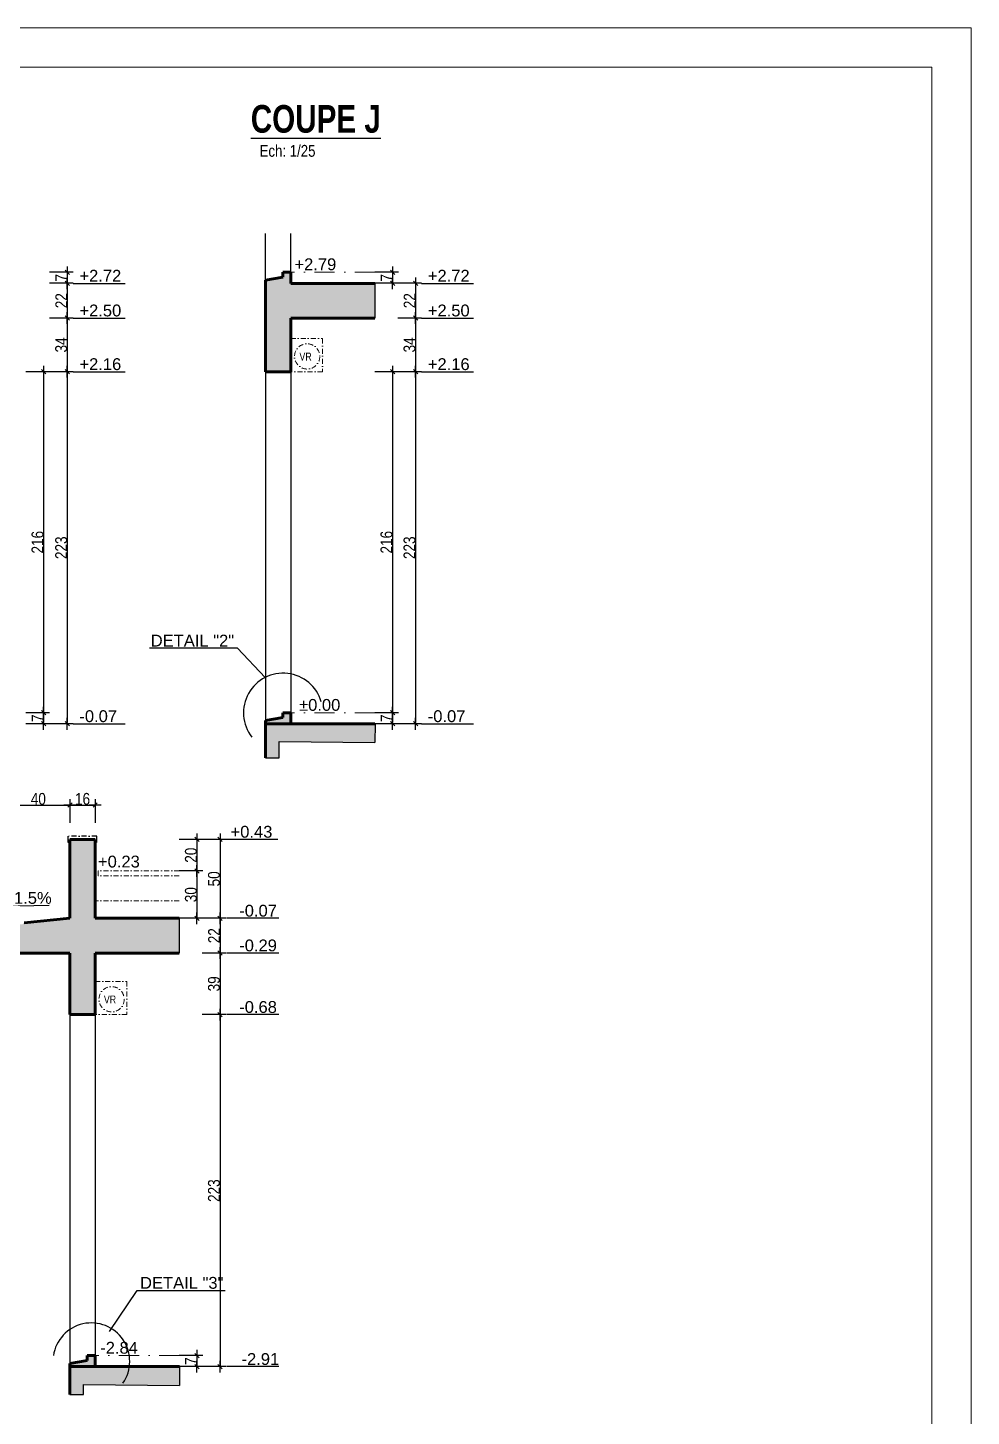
# Model space of a CAD drawing. Header units: centimetres. Extents: x 26018 to 82487, y -36363 to -12761.
# Drawn here: x 71639 to 72835, y -20586 to -18827 of the extents above; entities that cross this region are included whole.
import ezdxf
from ezdxf.enums import TextEntityAlignment as Align

# ---------------------------------------------------------------- set-up
doc = ezdxf.new("R2010")
doc.units = ezdxf.units.CM
doc.header["$LTSCALE"] = 0.5
doc.linetypes.add('TIRETPT2', pattern=[12.7, 6.35, -3.175, 0, -3.175])
doc.linetypes.add('TIRETPTX2', pattern=[50.8, 25.4, -12.7, 0, -12.7])
doc.layers.get('DEFPOINTS').update_dxf_attribs({"linetype": 'CONTINUOUS'})
for name, color, linetype, lineweight in [('01_Cad_1_', 5, 'CONTINUOUS', 9), ('01_murs_coup', 5, 'CONTINUOUS', 60), ('01_tram_axes', 2, 'TIRETPTX2', 9)]:
    doc.layers.add(name, color=color, linetype=linetype, lineweight=lineweight)
for name, color, linetype in [('01_cote_gen', 4, 'CONTINUOUS'), ('01_linteaux', 2, 'CONTINUOUS'), ('01_poch_BN', 9, 'CONTINUOUS'), ('01_texte', 230, 'CONTINUOUS'), ('AA_COTES', 2, 'CONTINUOUS')]:
    doc.layers.add(name, color=color, linetype=linetype)
doc.styles.add('ARIAL', font='arial.ttf')
doc.styles.add('impact', font='impact.ttf')
doc.styles.add('MATTE_TXT', font='arial.ttf')
doc.styles.add('STYLE2', font='ARIALN.TTF')
doc.dimstyles.new('JB25', dxfattribs={"dimscale": 0.1, "dimtxt": 150, "dimasz": 15, "dimexe": 0.1, "dimexo": 0.1, "dimgap": 0.09, "dimtad": 1, "dimdec": 1, "dimlfac": 0.5, "dimdsep": 46, "dimtxsty": 'STYLE2', "dimblk1": 'BOND_G', "dimblk2": 'BOND_D', "dimsah": 1, "dimcen": 1.5, "dimdle": 0.01, "dimse1": 1, "dimse2": 1, "dimclrd": 4, "dimclre": 2, "dimclrt": 6, "dimazin": 2, "dimtfac": 2.333333, "dimtdec": 1, "dimtix": 1, "dimtmove": 2, "dimatfit": 3, "dimldrblk": 'BOND_G', "dimfxl": 1, "dimtolj": 1, "dimtzin": 0, "dimarcsym": 0})

# ---------------------------------------------------------------- blocks, each defined once
blk = doc.blocks.new('BOND_G')
at = {"layer": 'AA_COTES', "color": 0}
for p, q in [((0, -5), (0, 15)), ((5, 0), (-5, 0)), ((1.8, 1.8), (-1.8, -1.8))]:
    blk.add_line(p, q, dxfattribs=at)
blk = doc.blocks.new('BOND_D')
at = {"layer": 'AA_COTES', "color": 0}
for p, q in [((5, 0), (-5, 0)), ((-1.8, -1.8), (1.8, 1.8)), ((0, 5), (0, -15))]:
    blk.add_line(p, q, dxfattribs=at)
blk = doc.blocks.new('*D5836')
at = {"layer": '01_cote_gen', "color": 4, "lineweight": -2, "transparency": 16777216}
blk.add_line((71659.1, -19264.2), (71659.1, -19693.2), dxfattribs=at)
at = {"layer": 'DEFPOINTS', "color": 0}
for p in [(71635.3, -19262.7), (71635.3, -19694.7), (71659.1, -19694.7)]:
    blk.add_point(p, dxfattribs=at)
at = {"layer": '01_cote_gen', "color": 4, "lineweight": -2, "transparency": 16777216, "xscale": 1.5, "yscale": 1.5, "zscale": 1.5}
for name, p, rotation in [('BOND_G', (71659.1, -19262.7), 90), ('BOND_D', (71659.1, -19694.7), 270)]:
    blk.add_blockref(name, p, dxfattribs=dict(at, rotation=rotation))
at = {"layer": '01_cote_gen', "color": 6, "transparency": 16777216, "insert": (71651.4, -19478.7), "char_height": 15, "attachment_point": 5, "rotation": 90, "style": 'STYLE2'}
blk.add_mtext('\\A1;216', dxfattribs=at)
blk = doc.blocks.new('*D5837')
at = {"layer": '01_cote_gen', "color": 4, "lineweight": -2, "transparency": 16777216}
blk.add_line((71659.1, -19696.2), (71659.1, -19707.2), dxfattribs=at)
at = {"layer": 'DEFPOINTS', "color": 0}
for p in [(71636.6, -19694.7), (71613.2, -19708.7), (71659.1, -19708.7)]:
    blk.add_point(p, dxfattribs=at)
at = {"layer": '01_cote_gen', "color": 4, "lineweight": -2, "transparency": 16777216, "xscale": 1.5, "yscale": 1.5, "zscale": 1.5}
for name, p, rotation in [('BOND_G', (71659.1, -19694.7), 90), ('BOND_D', (71659.1, -19708.7), 270)]:
    blk.add_blockref(name, p, dxfattribs=dict(at, rotation=rotation))
at = {"layer": '01_cote_gen', "color": 6, "transparency": 16777216, "insert": (71651.6, -19701.7), "char_height": 15, "attachment_point": 5, "rotation": 90, "style": 'STYLE2'}
blk.add_mtext('\\A1;7', dxfattribs=at)
blk = doc.blocks.new('*D5838')
at = {"layer": '01_cote_gen', "color": 4, "lineweight": -2, "transparency": 16777216}
blk.add_line((71689, -19196.2), (71689, -19261.2), dxfattribs=at)
at = {"layer": 'DEFPOINTS', "color": 0}
for p in [(71642.7, -19194.7), (71666.5, -19262.7), (71689, -19262.7)]:
    blk.add_point(p, dxfattribs=at)
at = {"layer": '01_cote_gen', "color": 4, "lineweight": -2, "transparency": 16777216, "xscale": 1.5, "yscale": 1.5, "zscale": 1.5}
for name, p, rotation in [('BOND_G', (71689, -19194.7), 90), ('BOND_D', (71689, -19262.7), 270)]:
    blk.add_blockref(name, p, dxfattribs=dict(at, rotation=rotation))
at = {"layer": '01_cote_gen', "color": 6, "transparency": 16777216, "insert": (71681.4, -19228.7), "char_height": 15, "attachment_point": 5, "rotation": 90, "style": 'STYLE2'}
blk.add_mtext('\\A1;34', dxfattribs=at)
blk = doc.blocks.new('*D5839')
at = {"layer": '01_cote_gen', "color": 4, "lineweight": -2, "transparency": 16777216}
blk.add_line((71689, -19152.2), (71689, -19193.2), dxfattribs=at)
at = {"layer": 'DEFPOINTS', "color": 0}
for p in [(71642.7, -19150.7), (71642.7, -19194.7), (71689, -19194.7)]:
    blk.add_point(p, dxfattribs=at)
at = {"layer": '01_cote_gen', "color": 4, "lineweight": -2, "transparency": 16777216, "xscale": 1.5, "yscale": 1.5, "zscale": 1.5}
for name, p, rotation in [('BOND_G', (71689, -19150.7), 90), ('BOND_D', (71689, -19194.7), 270)]:
    blk.add_blockref(name, p, dxfattribs=dict(at, rotation=rotation))
at = {"layer": '01_cote_gen', "color": 6, "transparency": 16777216, "insert": (71681.5, -19172.7), "char_height": 15, "attachment_point": 5, "rotation": 90, "style": 'STYLE2'}
blk.add_mtext('\\A1;22', dxfattribs=at)
blk = doc.blocks.new('*D5840')
at = {"layer": '01_cote_gen', "color": 4, "lineweight": -2, "transparency": 16777216}
blk.add_line((71689, -19264.2), (71689, -19707.2), dxfattribs=at)
at = {"layer": 'DEFPOINTS', "color": 0}
for p in [(71681.5, -19262.7), (71666.6, -19708.7), (71689, -19708.7)]:
    blk.add_point(p, dxfattribs=at)
at = {"layer": '01_cote_gen', "color": 4, "lineweight": -2, "transparency": 16777216, "xscale": 1.5, "yscale": 1.5, "zscale": 1.5}
for name, p, rotation in [('BOND_G', (71689, -19262.7), 90), ('BOND_D', (71689, -19708.7), 270)]:
    blk.add_blockref(name, p, dxfattribs=dict(at, rotation=rotation))
at = {"layer": '01_cote_gen', "color": 6, "transparency": 16777216, "insert": (71681.4, -19485.7), "char_height": 15, "attachment_point": 5, "rotation": 90, "style": 'STYLE2'}
blk.add_mtext('\\A1;223', dxfattribs=at)
blk = doc.blocks.new('*D5841')
at = {"layer": '01_cote_gen', "color": 4, "lineweight": -2, "transparency": 16777216}
blk.add_line((71689, -19138.2), (71689, -19149.2), dxfattribs=at)
at = {"layer": 'DEFPOINTS', "color": 0}
for p in [(71604.8, -19136.7), (71604.8, -19150.7), (71689, -19150.7)]:
    blk.add_point(p, dxfattribs=at)
at = {"layer": '01_cote_gen', "color": 4, "lineweight": -2, "transparency": 16777216, "xscale": 1.5, "yscale": 1.5, "zscale": 1.5}
for name, p, rotation in [('BOND_G', (71689, -19136.7), 90), ('BOND_D', (71689, -19150.7), 270)]:
    blk.add_blockref(name, p, dxfattribs=dict(at, rotation=rotation))
at = {"layer": '01_cote_gen', "color": 6, "transparency": 16777216, "insert": (71681.5, -19143.7), "char_height": 15, "attachment_point": 5, "rotation": 90, "style": 'STYLE2'}
blk.add_mtext('\\A1;7', dxfattribs=at)
blk = doc.blocks.new('*D5842')
at = {"layer": '01_cote_gen', "color": 4, "lineweight": -2, "transparency": 16777216}
blk.add_line((72130.5, -19152.2), (72130.5, -19193.2), dxfattribs=at)
at = {"layer": 'DEFPOINTS', "color": 0}
for p in [(72139, -19150.7), (72078.7, -19194.7), (72130.5, -19194.7)]:
    blk.add_point(p, dxfattribs=at)
at = {"layer": '01_cote_gen', "color": 4, "lineweight": -2, "transparency": 16777216, "xscale": 1.5, "yscale": 1.5, "zscale": 1.5}
for name, p, rotation in [('BOND_G', (72130.5, -19150.7), 90), ('BOND_D', (72130.5, -19194.7), 270)]:
    blk.add_blockref(name, p, dxfattribs=dict(at, rotation=rotation))
at = {"layer": '01_cote_gen', "color": 6, "transparency": 16777216, "insert": (72122.9, -19172.7), "char_height": 15, "attachment_point": 5, "rotation": 90, "style": 'STYLE2'}
blk.add_mtext('\\A1;22', dxfattribs=at)
blk = doc.blocks.new('*D5843')
at = {"layer": '01_cote_gen', "color": 4, "lineweight": -2, "transparency": 16777216}
blk.add_line((72130.5, -19196.2), (72130.5, -19261.2), dxfattribs=at)
at = {"layer": 'DEFPOINTS', "color": 0}
for p in [(72108, -19194.7), (71956.2, -19262.7), (72130.5, -19262.7)]:
    blk.add_point(p, dxfattribs=at)
at = {"layer": '01_cote_gen', "color": 4, "lineweight": -2, "transparency": 16777216, "xscale": 1.5, "yscale": 1.5, "zscale": 1.5}
for name, p, rotation in [('BOND_G', (72130.5, -19194.7), 90), ('BOND_D', (72130.5, -19262.7), 270)]:
    blk.add_blockref(name, p, dxfattribs=dict(at, rotation=rotation))
at = {"layer": '01_cote_gen', "color": 6, "transparency": 16777216, "insert": (72122.8, -19228.7), "char_height": 15, "attachment_point": 5, "rotation": 90, "style": 'STYLE2'}
blk.add_mtext('\\A1;34', dxfattribs=at)
blk = doc.blocks.new('*D5844')
at = {"layer": '01_cote_gen', "color": 4, "lineweight": -2, "transparency": 16777216}
blk.add_line((72101.3, -19264.2), (72101.3, -19693.2), dxfattribs=at)
at = {"layer": 'DEFPOINTS', "color": 0}
for p in [(71956.2, -19262.7), (71972.2, -19694.7), (72101.3, -19694.7)]:
    blk.add_point(p, dxfattribs=at)
at = {"layer": '01_cote_gen', "color": 4, "lineweight": -2, "transparency": 16777216, "xscale": 1.5, "yscale": 1.5, "zscale": 1.5}
for name, p, rotation in [('BOND_G', (72101.3, -19262.7), 90), ('BOND_D', (72101.3, -19694.7), 270)]:
    blk.add_blockref(name, p, dxfattribs=dict(at, rotation=rotation))
at = {"layer": '01_cote_gen', "color": 6, "transparency": 16777216, "insert": (72093.6, -19478.7), "char_height": 15, "attachment_point": 5, "rotation": 90, "style": 'STYLE2'}
blk.add_mtext('\\A1;216', dxfattribs=at)
blk = doc.blocks.new('*D5845')
at = {"layer": '01_cote_gen', "color": 4, "lineweight": -2, "transparency": 16777216}
blk.add_line((72101.3, -19696.2), (72101.3, -19707.2), dxfattribs=at)
at = {"layer": 'DEFPOINTS', "color": 0}
for p in [(72064.3, -19694.7), (72064.3, -19708.7), (72101.3, -19708.7)]:
    blk.add_point(p, dxfattribs=at)
at = {"layer": '01_cote_gen', "color": 4, "lineweight": -2, "transparency": 16777216, "xscale": 1.5, "yscale": 1.5, "zscale": 1.5}
for name, p, rotation in [('BOND_G', (72101.3, -19694.7), 90), ('BOND_D', (72101.3, -19708.7), 270)]:
    blk.add_blockref(name, p, dxfattribs=dict(at, rotation=rotation))
at = {"layer": '01_cote_gen', "color": 6, "transparency": 16777216, "insert": (72093.7, -19701.7), "char_height": 15, "attachment_point": 5, "rotation": 90, "style": 'STYLE2'}
blk.add_mtext('\\A1;7', dxfattribs=at)
blk = doc.blocks.new('*D5846')
at = {"layer": '01_cote_gen', "color": 4, "lineweight": -2, "transparency": 16777216}
blk.add_line((72101.3, -19138.2), (72101.3, -19149.2), dxfattribs=at)
at = {"layer": 'DEFPOINTS', "color": 0}
for p in [(72078.7, -19136.7), (72078.7, -19150.7), (72101.3, -19150.7)]:
    blk.add_point(p, dxfattribs=at)
at = {"layer": '01_cote_gen', "color": 4, "lineweight": -2, "transparency": 16777216, "xscale": 1.5, "yscale": 1.5, "zscale": 1.5}
for name, p, rotation in [('BOND_G', (72101.3, -19136.7), 90), ('BOND_D', (72101.3, -19150.7), 270)]:
    blk.add_blockref(name, p, dxfattribs=dict(at, rotation=rotation))
at = {"layer": '01_cote_gen', "color": 6, "transparency": 16777216, "insert": (72093.7, -19143.7), "char_height": 15, "attachment_point": 5, "rotation": 90, "style": 'STYLE2'}
blk.add_mtext('\\A1;7', dxfattribs=at)
blk = doc.blocks.new('*D5847')
at = {"layer": '01_cote_gen', "color": 4, "lineweight": -2, "transparency": 16777216}
blk.add_line((72130.5, -19264.2), (72130.5, -19707.2), dxfattribs=at)
at = {"layer": 'DEFPOINTS', "color": 0}
for p in [(72108.8, -19262.7), (72108.8, -19708.7), (72130.5, -19708.7)]:
    blk.add_point(p, dxfattribs=at)
at = {"layer": '01_cote_gen', "color": 4, "lineweight": -2, "transparency": 16777216, "xscale": 1.5, "yscale": 1.5, "zscale": 1.5}
for name, p, rotation in [('BOND_G', (72130.5, -19262.7), 90), ('BOND_D', (72130.5, -19708.7), 270)]:
    blk.add_blockref(name, p, dxfattribs=dict(at, rotation=rotation))
at = {"layer": '01_cote_gen', "color": 6, "transparency": 16777216, "insert": (72122.8, -19485.7), "char_height": 15, "attachment_point": 5, "rotation": 90, "style": 'STYLE2'}
blk.add_mtext('\\A1;223', dxfattribs=at)
blk = doc.blocks.new('*D5880')
at = {"layer": '01_cote_gen', "color": 4, "lineweight": -2, "transparency": 16777216}
blk.add_line((71882.7, -19956.7), (71882.7, -19997.7), dxfattribs=at)
at = {"layer": 'DEFPOINTS', "color": 0}
for p in [(71891.2, -19955.2), (71830.9, -19999.2), (71882.7, -19999.2)]:
    blk.add_point(p, dxfattribs=at)
at = {"layer": '01_cote_gen', "color": 4, "lineweight": -2, "transparency": 16777216, "xscale": 1.5, "yscale": 1.5, "zscale": 1.5}
for name, p, rotation in [('BOND_G', (71882.7, -19955.2), 90), ('BOND_D', (71882.7, -19999.2), 270)]:
    blk.add_blockref(name, p, dxfattribs=dict(at, rotation=rotation))
at = {"layer": '01_cote_gen', "color": 6, "transparency": 16777216, "insert": (71875.1, -19977.2), "char_height": 15, "attachment_point": 5, "rotation": 90, "style": 'STYLE2'}
blk.add_mtext('\\A1;22', dxfattribs=at)
blk = doc.blocks.new('*D5881')
at = {"layer": '01_cote_gen', "color": 4, "lineweight": -2, "transparency": 16777216}
blk.add_line((71882.7, -20000.7), (71882.7, -20075.7), dxfattribs=at)
at = {"layer": 'DEFPOINTS', "color": 0}
for p in [(71860.2, -19999.2), (71708.4, -20077.2), (71882.7, -20077.2)]:
    blk.add_point(p, dxfattribs=at)
at = {"layer": '01_cote_gen', "color": 4, "lineweight": -2, "transparency": 16777216, "xscale": 1.5, "yscale": 1.5, "zscale": 1.5}
for name, p, rotation in [('BOND_G', (71882.7, -19999.2), 90), ('BOND_D', (71882.7, -20077.2), 270)]:
    blk.add_blockref(name, p, dxfattribs=dict(at, rotation=rotation))
at = {"layer": '01_cote_gen', "color": 6, "transparency": 16777216, "insert": (71875, -20038.2), "char_height": 15, "attachment_point": 5, "rotation": 90, "style": 'STYLE2'}
blk.add_mtext('\\A1;39', dxfattribs=at)
blk = doc.blocks.new('*D5882')
at = {"layer": '01_cote_gen', "color": 4, "lineweight": -2, "transparency": 16777216}
blk.add_line((71882.7, -20078.7), (71882.7, -20521.7), dxfattribs=at)
at = {"layer": 'DEFPOINTS', "color": 0}
for p in [(71708.4, -20077.2), (71806.2, -20523.2), (71882.7, -20523.2)]:
    blk.add_point(p, dxfattribs=at)
at = {"layer": '01_cote_gen', "color": 4, "lineweight": -2, "transparency": 16777216, "xscale": 1.5, "yscale": 1.5, "zscale": 1.5}
for name, p, rotation in [('BOND_G', (71882.7, -20077.2), 90), ('BOND_D', (71882.7, -20523.2), 270)]:
    blk.add_blockref(name, p, dxfattribs=dict(at, rotation=rotation))
at = {"layer": '01_cote_gen', "color": 6, "transparency": 16777216, "insert": (71875, -20300.2), "char_height": 15, "attachment_point": 5, "rotation": 90, "style": 'STYLE2'}
blk.add_mtext('\\A1;223', dxfattribs=at)
blk = doc.blocks.new('*D5883')
at = {"layer": '01_cote_gen', "color": 4, "lineweight": -2, "transparency": 16777216}
blk.add_line((71853.4, -20510.7), (71853.4, -20521.7), dxfattribs=at)
at = {"layer": 'DEFPOINTS', "color": 0}
for p in [(71816.5, -20509.2), (71816.5, -20523.2), (71853.4, -20523.2)]:
    blk.add_point(p, dxfattribs=at)
at = {"layer": '01_cote_gen', "color": 4, "lineweight": -2, "transparency": 16777216, "xscale": 1.5, "yscale": 1.5, "zscale": 1.5}
for name, p, rotation in [('BOND_G', (71853.4, -20509.2), 90), ('BOND_D', (71853.4, -20523.2), 270)]:
    blk.add_blockref(name, p, dxfattribs=dict(at, rotation=rotation))
at = {"layer": '01_cote_gen', "color": 6, "transparency": 16777216, "insert": (71845.9, -20516.2), "char_height": 15, "attachment_point": 5, "rotation": 90, "style": 'STYLE2'}
blk.add_mtext('\\A1;7', dxfattribs=at)
blk = doc.blocks.new('*D5884')
at = {"layer": '01_cote_gen', "color": 4, "lineweight": -2, "transparency": 16777216}
blk.add_line((71853.4, -19896.7), (71853.4, -19953.7), dxfattribs=at)
at = {"layer": 'DEFPOINTS', "color": 0}
for p in [(71851.4, -19895.2), (71851.4, -19955.2), (71853.4, -19955.2)]:
    blk.add_point(p, dxfattribs=at)
at = {"layer": '01_cote_gen', "color": 4, "lineweight": -2, "transparency": 16777216, "xscale": 1.5, "yscale": 1.5, "zscale": 1.5}
for name, p, rotation in [('BOND_G', (71853.4, -19895.2), 90), ('BOND_D', (71853.4, -19955.2), 270)]:
    blk.add_blockref(name, p, dxfattribs=dict(at, rotation=rotation))
at = {"layer": '01_cote_gen', "color": 6, "transparency": 16777216, "insert": (71845.8, -19925.2), "char_height": 15, "attachment_point": 5, "rotation": 90, "style": 'STYLE2'}
blk.add_mtext('\\A1;30', dxfattribs=at)
blk = doc.blocks.new('*D5885')
at = {"layer": '01_cote_gen', "color": 4, "lineweight": -2, "transparency": 16777216}
blk.add_line((71882.7, -19856.7), (71882.7, -19953.7), dxfattribs=at)
at = {"layer": 'DEFPOINTS', "color": 0}
for p in [(71714.2, -19855.2), (71860.2, -19955.2), (71882.7, -19955.2)]:
    blk.add_point(p, dxfattribs=at)
at = {"layer": '01_cote_gen', "color": 4, "lineweight": -2, "transparency": 16777216, "xscale": 1.5, "yscale": 1.5, "zscale": 1.5}
for name, p, rotation in [('BOND_G', (71882.7, -19855.2), 90), ('BOND_D', (71882.7, -19955.2), 270)]:
    blk.add_blockref(name, p, dxfattribs=dict(at, rotation=rotation))
at = {"layer": '01_cote_gen', "color": 6, "transparency": 16777216, "insert": (71875, -19905.2), "char_height": 15, "attachment_point": 5, "rotation": 90, "style": 'STYLE2'}
blk.add_mtext('\\A1;50', dxfattribs=at)
blk = doc.blocks.new('*D5886')
at = {"layer": '01_cote_gen', "color": 4, "lineweight": -2, "transparency": 16777216}
blk.add_line((71853.4, -19856.7), (71853.4, -19893.7), dxfattribs=at)
at = {"layer": 'DEFPOINTS', "color": 0}
for p in [(71708.4, -19855.2), (71841.3, -19895.2), (71853.4, -19895.2)]:
    blk.add_point(p, dxfattribs=at)
at = {"layer": '01_cote_gen', "color": 4, "lineweight": -2, "transparency": 16777216, "xscale": 1.5, "yscale": 1.5, "zscale": 1.5}
for name, p, rotation in [('BOND_G', (71853.4, -19855.2), 90), ('BOND_D', (71853.4, -19895.2), 270)]:
    blk.add_blockref(name, p, dxfattribs=dict(at, rotation=rotation))
at = {"layer": '01_cote_gen', "color": 6, "transparency": 16777216, "insert": (71845.8, -19875.2), "char_height": 15, "attachment_point": 5, "rotation": 90, "style": 'STYLE2'}
blk.add_mtext('\\A1;20', dxfattribs=at)
blk = doc.blocks.new('*D5887')
at = {"layer": '01_murs_coup', "color": 4, "lineweight": -2, "transparency": 16777216}
blk.add_line((71528.3, -19997.7), (71528.3, -19956.7), dxfattribs=at)
at = {"layer": 'DEFPOINTS', "color": 0}
for p in [(71528.3, -19955.2), (71713.6, -19955.2), (71633.6, -19999.2)]:
    blk.add_point(p, dxfattribs=at)
at = {"layer": '01_murs_coup', "color": 4, "lineweight": -2, "transparency": 16777216, "xscale": 1.5, "yscale": 1.5, "zscale": 1.5}
for name, p, rotation in [('BOND_D', (71528.3, -19955.2), 90), ('BOND_G', (71528.3, -19999.2), 270)]:
    blk.add_blockref(name, p, dxfattribs=dict(at, rotation=rotation))
at = {"layer": '01_murs_coup', "color": 6, "transparency": 16777216, "insert": (71520.8, -19977.2), "char_height": 15, "attachment_point": 5, "rotation": 90, "style": 'STYLE2'}
blk.add_mtext('\\A1;22', dxfattribs=at)
blk = doc.blocks.new('*D5889')
at = {"layer": '01_cote_gen', "color": 4, "lineweight": -2, "transparency": 16777216}
blk.add_line((71693.9, -19811.7), (71722.9, -19811.7), dxfattribs=at)
at = {"layer": 'DEFPOINTS', "color": 0}
for p in [(71724.4, -19811.7), (71724.4, -19874.2), (71692.4, -19886.2)]:
    blk.add_point(p, dxfattribs=at)
at = {"layer": '01_cote_gen', "color": 4, "lineweight": -2, "transparency": 16777216, "xscale": 1.5, "yscale": 1.5, "zscale": 1.5, "rotation": 180}
blk.add_blockref('BOND_G', (71692.4, -19811.7), dxfattribs=at)
at = {"layer": '01_cote_gen', "color": 4, "lineweight": -2, "transparency": 16777216, "xscale": 1.5, "yscale": 1.5, "zscale": 1.5}
blk.add_blockref('BOND_D', (71724.4, -19811.7), dxfattribs=at)
at = {"layer": '01_cote_gen', "color": 6, "transparency": 16777216, "insert": (71708.4, -19804), "char_height": 15, "attachment_point": 5, "style": 'STYLE2'}
blk.add_mtext('\\A1;16', dxfattribs=at)
blk = doc.blocks.new('*D5890')
at = {"layer": '01_cote_gen', "color": 4, "lineweight": -2, "transparency": 16777216}
blk.add_line((71613.9, -19811.7), (71690.9, -19811.7), dxfattribs=at)
at = {"layer": 'DEFPOINTS', "color": 0}
for p in [(71692.4, -19811.7), (71692.4, -19920.3), (71612.4, -19963.2)]:
    blk.add_point(p, dxfattribs=at)
at = {"layer": '01_cote_gen', "color": 4, "lineweight": -2, "transparency": 16777216, "xscale": 1.5, "yscale": 1.5, "zscale": 1.5, "rotation": 180}
blk.add_blockref('BOND_G', (71612.4, -19811.7), dxfattribs=at)
at = {"layer": '01_cote_gen', "color": 4, "lineweight": -2, "transparency": 16777216, "xscale": 1.5, "yscale": 1.5, "zscale": 1.5}
blk.add_blockref('BOND_D', (71692.4, -19811.7), dxfattribs=at)
at = {"layer": '01_cote_gen', "color": 6, "transparency": 16777216, "insert": (71652.4, -19804), "char_height": 15, "attachment_point": 5, "style": 'STYLE2'}
blk.add_mtext('\\A1;40', dxfattribs=at)

msp = doc.modelspace()

# ---------------------------------------------------------------- hatches: boundary and pattern name
at = {"layer": '01_poch_BN'}
h = msp.add_hatch(color=256, dxfattribs=at)
h.dxf.hatch_style = 1
h.paths.add_polyline_path([(71612.733, -19150.747), (71474.247, -19150.747), (71474.247, -19262.747), (71506.247, -19262.747), (71506.247, -19194.747), (71612.733, -19194.747)])
h.paths.add_polyline_path([(71506.247, -19136.747), (71496.247, -19136.747), (71496.247, -19142.747), (71474.247, -19146.747), (71474.247, -19150.747), (71506.247, -19150.747)])
h.paths.add_polyline_path([(72078.684, -19150.747), (71972.197, -19150.747), (71972.197, -19136.747), (71962.197, -19136.747), (71962.197, -19142.747), (71940.197, -19146.747), (71940.197, -19262.747), (71972.197, -19262.747), (71972.197, -19194.747), (72078.684, -19194.747)])
h.paths.add_polyline_path([(72079.151, -19708.747), (71976.197, -19708.747), (71940.197, -19708.747), (71940.197, -19751.766), (71957.445, -19751.766), (71957.445, -19731.15), (72078.9, -19732.441)])
h.paths.add_polyline_path([(71972.197, -19694.747), (71962.197, -19694.747), (71962.197, -19700.747), (71940.197, -19704.747), (71940.197, -19708.747), (71972.197, -19708.747)])
h.paths.add_polyline_path([(71506.247, -19494.747), (71496.247, -19494.747), (71496.247, -19500.747), (71474.247, -19504.747), (71474.247, -19708.747), (71506.247, -19708.747)])
h.paths.add_polyline_path([(71613.201, -19708.747), (71510.247, -19708.747), (71474.247, -19708.747), (71474.247, -19740.957), (71490.017, -19740.957), (71490.017, -19722.383), (71613.056, -19722.383)])
h.paths.add_polyline_path([(71830.874, -19955.199), (71724.388, -19955.199), (71724.388, -19855.199), (71692.388, -19855.199), (71692.388, -19955.199), (71634.388, -19960.838), (71632.388, -19962.899), (71612.388, -19963.199), (71612.388, -19999.199), (71618.388, -19999.199), (71618.388, -19995.199, -0.41421356), (71622.388, -19999.199), (71692.388, -19999.199), (71692.388, -20077.199), (71724.388, -20077.199), (71724.388, -19999.199), (71830.874, -19999.199)])
h = msp.add_hatch(color=256, dxfattribs=at)
h.dxf.hatch_style = 1
h.paths.add_polyline_path([(71724.388, -20509.199), (71714.388, -20509.199), (71714.388, -20515.199), (71692.388, -20519.199), (71692.388, -20523.199), (71724.388, -20523.199)])
h = msp.add_hatch(color=256, dxfattribs=at)
h.dxf.hatch_style = 1
h.paths.add_polyline_path([(71831.342, -20523.199), (71728.388, -20523.199), (71692.388, -20523.199), (71692.388, -20558.442), (71709.636, -20558.442), (71709.636, -20545.602), (71831.09, -20546.894)])

# ---------------------------------------------------------------- linework, layer by layer
at = {"layer": '01_Cad_1_'}
for q in [(66894.551, -18826.925), (72834.551, -21541.925)]:
    msp.add_line((72834.551, -18826.925), q, dxfattribs=at)
at = {"layer": '01_Cad_1_', "color": 2}
for q in [(66944.551, -18876.925), (72784.551, -21541.925)]:
    msp.add_line((72784.551, -18876.925), q, dxfattribs=at)
at = {"layer": '01_cote_gen'}
msp.add_line((71692.388, -20558.442), (71709.636, -20558.442), dxfattribs=at)
at = {"layer": '01_linteaux'}
for p, q in [((71940.197, -19146.747), (71940.197, -19087.531)), ((71972.197, -19136.747), (71972.197, -19087.531)), ((71940.197, -19262.747), (71940.197, -19704.747)), ((71972.197, -19262.747), (71972.197, -19694.747)), ((71692.388, -20077.199), (71692.388, -20519.199)), ((71724.388, -20077.199), (71724.388, -20509.199))]:
    msp.add_line(p, q, dxfattribs=at)
at = {"layer": '01_linteaux', "linetype": 'TIRETPT2', "ltscale": 7}
for p, q in [((71690.388, -19859.168), (71690.388, -19851.199)), ((71690.388, -19859.168), (71691.881, -19857.733)), ((71726.388, -19859.168), (71724.894, -19857.733)), ((71726.388, -19859.168), (71726.388, -19851.199))]:
    msp.add_line(p, q, dxfattribs=at)
at = {"layer": '01_linteaux', "linetype": 'TIRETPT2', "ltscale": 2}
msp.add_line((71726.388, -19851.199), (71690.388, -19851.199), dxfattribs=at)
at = {"layer": '01_murs_coup'}
for p, q in [((71972.197, -19136.747), (71962.197, -19136.747)), ((71962.197, -19136.747), (71962.197, -19142.747)), ((71972.197, -19150.747), (71972.197, -19136.747)), ((71962.197, -19142.747), (71940.197, -19146.747)), ((71940.197, -19146.747), (71940.197, -19262.747)), ((72078.684, -19150.747), (71972.197, -19150.747)), ((72078.684, -19194.747), (71972.197, -19194.747)), ((71972.197, -19194.747), (71972.197, -19262.747)), ((71972.197, -19262.747), (71940.197, -19262.747)), ((71962.197, -19700.747), (71940.197, -19704.747)), ((71972.197, -19694.747), (71962.197, -19694.747)), ((71962.197, -19694.747), (71962.197, -19700.747)), ((71972.197, -19694.747), (71972.197, -19708.747)), ((71940.197, -19704.747), (71940.197, -19708.747)), ((72078.684, -19708.747), (71940.197, -19708.747)), ((71940.197, -19708.747), (71940.197, -19751.766)), ((72078.684, -19708.747), (71976.197, -19708.747)), ((71692.388, -19855.199), (71692.388, -19955.199)), ((71724.388, -19855.199), (71692.388, -19855.199)), ((71724.388, -19955.199), (71724.388, -19855.199)), ((71692.388, -19955.199), (71634.388, -19960.838)), ((71830.874, -19955.199), (71724.388, -19955.199)), ((71692.388, -19999.199), (71612.388, -19999.199)), ((71692.388, -19999.199), (71692.388, -20077.199)), ((71830.874, -19999.199), (71724.388, -19999.199)), ((71724.388, -19999.199), (71724.388, -20077.199)), ((71724.388, -20077.199), (71692.388, -20077.199)), ((71724.388, -20509.199), (71714.388, -20509.199)), ((71714.388, -20509.199), (71714.388, -20515.199)), ((71724.388, -20509.199), (71724.388, -20523.199)), ((71714.388, -20515.199), (71692.388, -20519.199)), ((71692.388, -20519.199), (71692.388, -20558.442)), ((71830.874, -20523.199), (71692.388, -20523.199)), ((71831.342, -20523.199), (71728.388, -20523.199))]:
    msp.add_line(p, q, dxfattribs=at)
at = {"layer": '01_poch_BN', "ltscale": 2}
for p, q in [((72078.684, -19150.747), (72078.684, -19194.747)), ((72079.151, -19708.747), (72078.9, -19732.441)), ((71957.445, -19751.766), (71957.445, -19731.15)), ((71957.445, -19731.15), (72078.9, -19732.441)), ((71940.197, -19751.766), (71957.445, -19751.766)), ((71830.874, -19955.199), (71830.874, -19999.199)), ((71831.342, -20523.199), (71831.09, -20546.894)), ((71709.636, -20558.442), (71709.636, -20545.602)), ((71709.636, -20545.602), (71831.09, -20546.894))]:
    msp.add_line(p, q, dxfattribs=at)
at = {"layer": '01_poch_BN'}
msp.add_line((71692.388, -20558.442), (71709.636, -20558.442), dxfattribs=at)
at = {"layer": '01_texte'}
for p, q in [((71696.518, -19150.747), (71762.289, -19150.747)), ((72137.989, -19150.747), (72203.759, -19150.747)), ((71696.518, -19194.747), (71762.289, -19194.747)), ((72137.989, -19194.747), (72203.759, -19194.747)), ((71696.518, -19262.747), (71762.289, -19262.747)), ((72137.989, -19262.747), (72203.759, -19262.747)), ((71904.593, -19612.961), (71793.293, -19612.961)), ((71939.786, -19650.077), (71904.593, -19612.961)), ((71696.518, -19708.747), (71762.289, -19708.747)), ((72137.989, -19708.747), (72203.759, -19708.747)), ((71955.95, -19855.199), (71890.179, -19855.199)), ((71666.321, -19939.151), (71607.504, -19940.016)), ((71956.987, -19955.199), (71891.216, -19955.199)), ((71956.987, -19999.199), (71891.216, -19999.199)), ((71956.987, -20077.199), (71891.216, -20077.199)), ((71742.594, -20478.529), (71777.787, -20426.591)), ((71777.787, -20426.591), (71889.087, -20426.591)), ((71956.987, -20523.199), (71891.216, -20523.199))]:
    msp.add_line(p, q, dxfattribs=at)
for centre, radius, start, end in [((71962.634, -19694.916), 50.325, 16.327231, 217.675654), ((71719.563, -20516.452), 48.652, 325.332306, 171.452218)]:
    msp.add_arc(centre, radius, start, end, dxfattribs=at)
at = {"layer": '01_tram_axes', "ltscale": 2}
for p, q in [((72078.684, -19136.747), (71972.197, -19136.747)), ((72078.684, -19694.747), (71972.197, -19694.747)), ((72078.684, -19694.747), (71976.197, -19694.747)), ((71830.874, -20509.199), (71724.388, -20509.199))]:
    msp.add_line(p, q, dxfattribs=at)
at = {"layer": '01_tram_axes', "ltscale": 0.5}
for p, q in [((71972.197, -19220.753), (72012.549, -19220.753)), ((72012.549, -19220.753), (72012.549, -19262.747)), ((72012.549, -19262.747), (71972.197, -19262.747)), ((71830.874, -19895.199), (71728.388, -19895.199)), ((71728.388, -19901.199), (71728.388, -19895.199)), ((71830.874, -19901.199), (71728.388, -19901.199)), ((71830.874, -19933.199), (71724.388, -19933.199)), ((71724.388, -20035.206), (71764.739, -20035.206)), ((71764.739, -20035.206), (71764.739, -20077.199)), ((71764.739, -20077.199), (71724.388, -20077.199))]:
    msp.add_line(p, q, dxfattribs=at)
for centre in [(71993.03, -19243.291), (71745.22, -20057.744)]:
    msp.add_circle(centre, 16, dxfattribs=at)

# ---------------------------------------------------------------- texts
at = {"layer": '01_texte', "style": 'impact'}
msp.add_text('%%UCOUPE J', height=35, dxfattribs=at).set_placement((72004.031, -18970.314), align=Align.BOTTOM_CENTER)
at = {"layer": '01_texte', "style": 'MATTE_TXT', "width": 0.8}
for s, height, p in [('Ech: 1/25', 15, (71968.153, -18994.874)), ('VR', 10, (71991.007, -19251.534)), ('VR', 10, (71743.197, -20065.986))]:
    msp.add_text(s, height=height, dxfattribs=at).set_placement(p, align=Align.BOTTOM_CENTER)
at = {"layer": '01_texte', "style": 'ARIAL'}
for s, p in [('+2.79', (71976.942, -19134.071)), ('+2.72', (71704.467, -19148.587)), ('+2.72', (72145.938, -19148.587)), ('+2.50', (71704.467, -19192.587)), ('+2.50', (72145.938, -19192.587)), ('+2.16', (71704.467, -19260.587)), ('+2.16', (72145.938, -19260.587)), ('DETAIL "2"', (71794.794, -19610.874)), ('%%P0.00', (71982.802, -19692.316)), ('-0.07', (71704.387, -19706.587)), ('-0.07', (72145.857, -19706.587)), ('+0.43', (71895.962, -19853.039)), ('+0.23', (71727.976, -19890.802)), ('1.5%%%', (71621.561, -19936.826)), ('-0.07', (71906.967, -19953.039)), ('-0.29', (71906.937, -19997.039)), ('-0.68', (71906.937, -20075.039)), ('DETAIL "3"', (71781.236, -20424.504)), ('-2.84', (71730.817, -20506.768)), ('-2.91', (71909.863, -20521.039))]:
    msp.add_text(s, height=15, dxfattribs=at).set_placement(p)

# ---------------------------------------------------------------- dimensions: what is measured, and where the dimension line sits
at = {"layer": '01_cote_gen'}
for base, p1, p2, picture, middle in [((71689.018, -19150.747), (71604.811, -19136.747), (71604.811, -19150.747), '*D5841', (71681.509, -19143.747)), ((72101.256, -19150.747), (72078.684, -19136.747), (72078.684, -19150.747), '*D5846', (72093.747, -19143.747)), ((71689.018, -19194.747), (71642.678, -19150.747), (71642.678, -19194.747), '*D5839', (71681.479, -19172.747)), ((72130.489, -19194.747), (72139.026, -19150.747), (72078.684, -19194.747), '*D5842', (72122.949, -19172.747)), ((71689.018, -19262.747), (71642.678, -19194.747), (71666.518, -19262.747), '*D5838', (71681.351, -19228.747)), ((72130.489, -19262.747), (72107.989, -19194.747), (71956.197, -19262.747), '*D5843', (72122.821, -19228.747)), ((71659.074, -19694.747), (71635.312, -19262.747), (71635.312, -19694.747), '*D5836', (71651.406, -19478.747)), ((71689.018, -19708.747), (71681.518, -19262.747), (71666.574, -19708.747), '*D5840', (71681.351, -19485.747)), ((72101.256, -19694.747), (71956.197, -19262.747), (71972.197, -19694.747), '*D5844', (72093.589, -19478.747)), ((72130.489, -19708.747), (72108.756, -19262.747), (72108.756, -19708.747), '*D5847', (72122.821, -19485.747)), ((71659.074, -19708.747), (71636.574, -19694.747), (71613.201, -19708.747), '*D5837', (71651.565, -19701.747)), ((72101.256, -19708.747), (72064.283, -19694.747), (72064.283, -19708.747), '*D5845', (72093.747, -19701.747)), ((71853.447, -19895.199), (71708.388, -19855.199), (71841.303, -19895.199), '*D5886', (71845.779, -19875.199)), ((71882.679, -19955.199), (71714.163, -19855.199), (71860.179, -19955.199), '*D5885', (71875.012, -19905.199)), ((71853.447, -19955.199), (71851.364, -19895.199), (71851.364, -19955.199), '*D5884', (71845.779, -19925.199)), ((71882.679, -19999.199), (71891.216, -19955.199), (71830.874, -19999.199), '*D5880', (71875.139, -19977.199)), ((71882.679, -20077.199), (71860.179, -19999.199), (71708.388, -20077.199), '*D5881', (71875.012, -20038.199)), ((71882.679, -20523.199), (71708.388, -20077.199), (71806.155, -20523.199), '*D5882', (71875.012, -20300.199)), ((71853.447, -20523.199), (71816.473, -20509.199), (71816.473, -20523.199), '*D5883', (71845.938, -20516.199))]:
    dim = msp.add_linear_dim(base=base, p1=p1, p2=p2, angle=90, dimstyle='JB25', dxfattribs=at)
    dim.commit()
    dim.dimension.update_dxf_attribs({"geometry": picture, "text_midpoint": middle})
for base, p1, p2, picture, middle in [((71692.388, -19811.711), (71612.388, -19963.199), (71692.388, -19920.268), '*D5890', (71652.388, -19804.044)), ((71724.388, -19811.711), (71692.388, -19886.221), (71724.388, -19874.231), '*D5889', (71708.388, -19804.044))]:
    dim = msp.add_linear_dim(base=base, p1=p1, p2=p2, dimstyle='JB25', dxfattribs=at)
    dim.commit()
    dim.dimension.update_dxf_attribs({"geometry": picture, "text_midpoint": middle})
at = {"layer": '01_murs_coup'}
dim = msp.add_linear_dim(base=(71528.323, -19955.199), p1=(71633.554, -19999.199), p2=(71713.554, -19955.199), angle=90, dimstyle='JB25', dxfattribs=at)
dim.commit()
dim.dimension.update_dxf_attribs({"geometry": '*D5887', "text_midpoint": (71520.783, -19977.199)})

doc.saveas('drawing.dxf')
